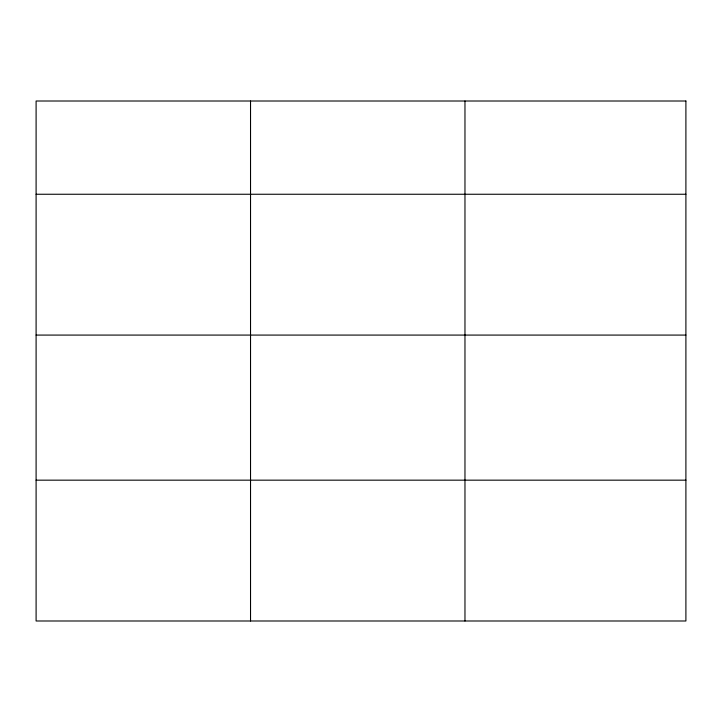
<?xml version="1.0" encoding="UTF-8"?>
<svg xmlns="http://www.w3.org/2000/svg" width="722" height="722" viewBox="0 0 722 722"><rect width="100%" height="100%" fill="white"/><g stroke="black" fill="none" stroke-linecap="round" stroke-linejoin="round"><path stroke-width="1.08" d="M36.1 194.254L685.9 194.254M36.1 335.08L685.9 335.08M36.1 480.166L685.9 480.166M464.968 101.008L464.968 620.992M250.534 101.008L250.534 620.992M685.9 101.008L36.1 101.008L36.1 620.992L685.9 620.992L685.9 101.008"/></g></svg>
